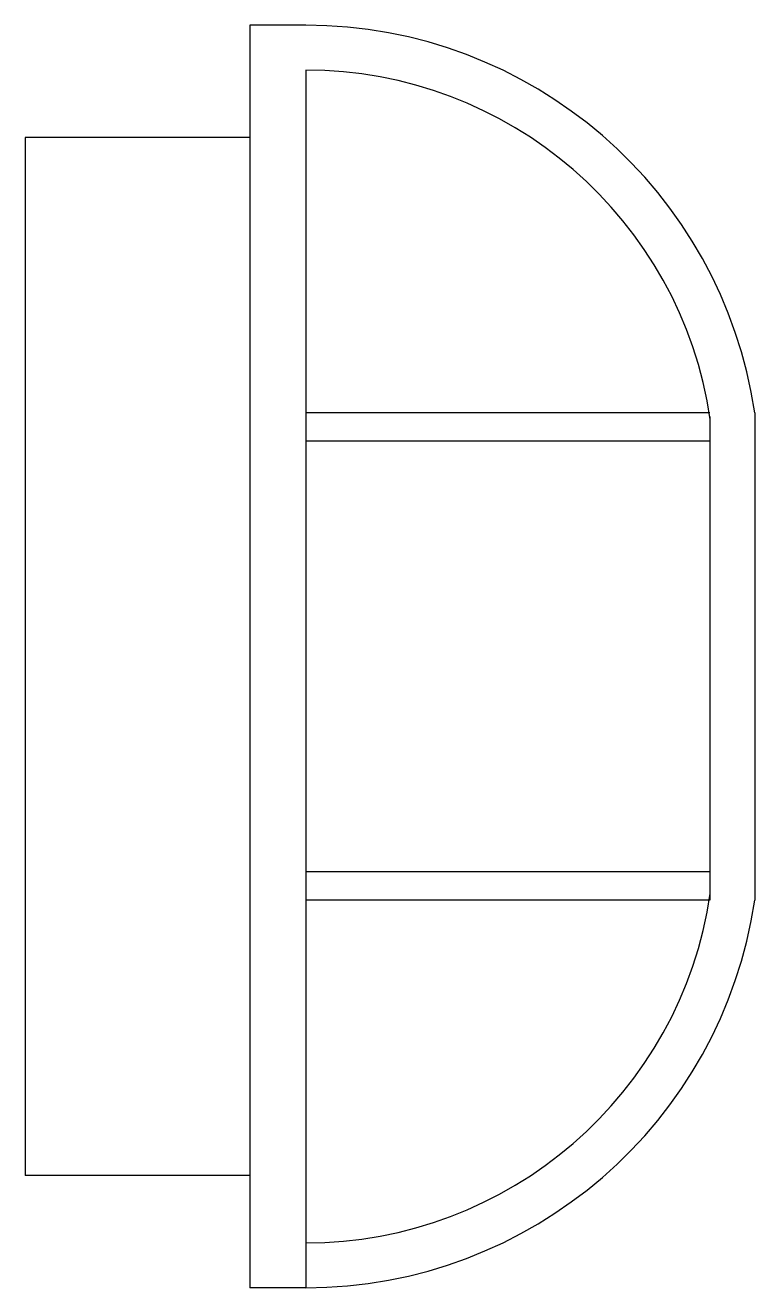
# Model space of a CAD drawing. Header units: millimetres. Extents: x -2964.366 to -2964.106, y 3733.272 to 3733.722.
import ezdxf

# ---------------------------------------------------------------- set-up
doc = ezdxf.new("R2010")
doc.units = ezdxf.units.MM
doc.header["$LTSCALE"] = 10
doc.layers.add('ELE_LUMINÁRIAS', color=4, linetype='Continuous')

msp = doc.modelspace()

# ---------------------------------------------------------------- linework, layer by layer
at = {"layer": 'ELE_LUMINÁRIAS', "color": 4}
for p, q in [((-2964.265931801596, 3733.722266071502), (-2964.285931801596, 3733.722266071502)), ((-2964.285931801596, 3733.722266071502), (-2964.285931801596, 3733.272266071503)), ((-2964.105931801596, 3733.584062297615), (-2964.105931801596, 3733.41046984539)), ((-2964.265931801596, 3733.272266071503), (-2964.285931801596, 3733.272266071503))]:
    msp.add_line(p, q, dxfattribs=at)
at = {"layer": 'ELE_LUMINÁRIAS', "color": 1}
for p, q in [((-2964.265931801596, 3733.706266071502), (-2964.265931801596, 3733.272266071503)), ((-2964.121931801596, 3733.584062297615), (-2964.265931801596, 3733.584062297615)), ((-2964.121931801596, 3733.582862206704), (-2964.121931801596, 3733.41046984539)), ((-2964.121931801596, 3733.574062297615), (-2964.265931801596, 3733.574062297615)), ((-2964.121931801596, 3733.42046984539), (-2964.265931801596, 3733.42046984539)), ((-2964.121931801596, 3733.41046984539), (-2964.265931801596, 3733.41046984539))]:
    msp.add_line(p, q, dxfattribs=at)
at = {"layer": 'ELE_LUMINÁRIAS', "color": 3}
for p, q in [((-2964.285931801596, 3733.682266071502), (-2964.365931801596, 3733.682266071502)), ((-2964.365931801596, 3733.682266071502), (-2964.365931801596, 3733.312266071503)), ((-2964.285931801596, 3733.312266071503), (-2964.365931801596, 3733.312266071503))]:
    msp.add_line(p, q, dxfattribs=at)
at = {"layer": 'ELE_LUMINÁRIAS', "color": 4}
for centre, start, end in [((-2964.265931801596, 3733.560547321502), 8.360826099274759, 90), ((-2964.265931801596, 3733.433984821502), 270, 351.6391739007252)]:
    msp.add_arc(centre, 0.1617187499999986, start, end, dxfattribs=at)
at = {"layer": 'ELE_LUMINÁRIAS', "color": 1}
for centre, start, end in [((-2964.265931801596, 3733.560547321502), 8.360826099274759, 90), ((-2964.265931801596, 3733.433984821502), 270, 351.6391739007252)]:
    msp.add_arc(centre, 0.1457187499999986, start, end, dxfattribs=at)

doc.saveas('drawing.dxf')
